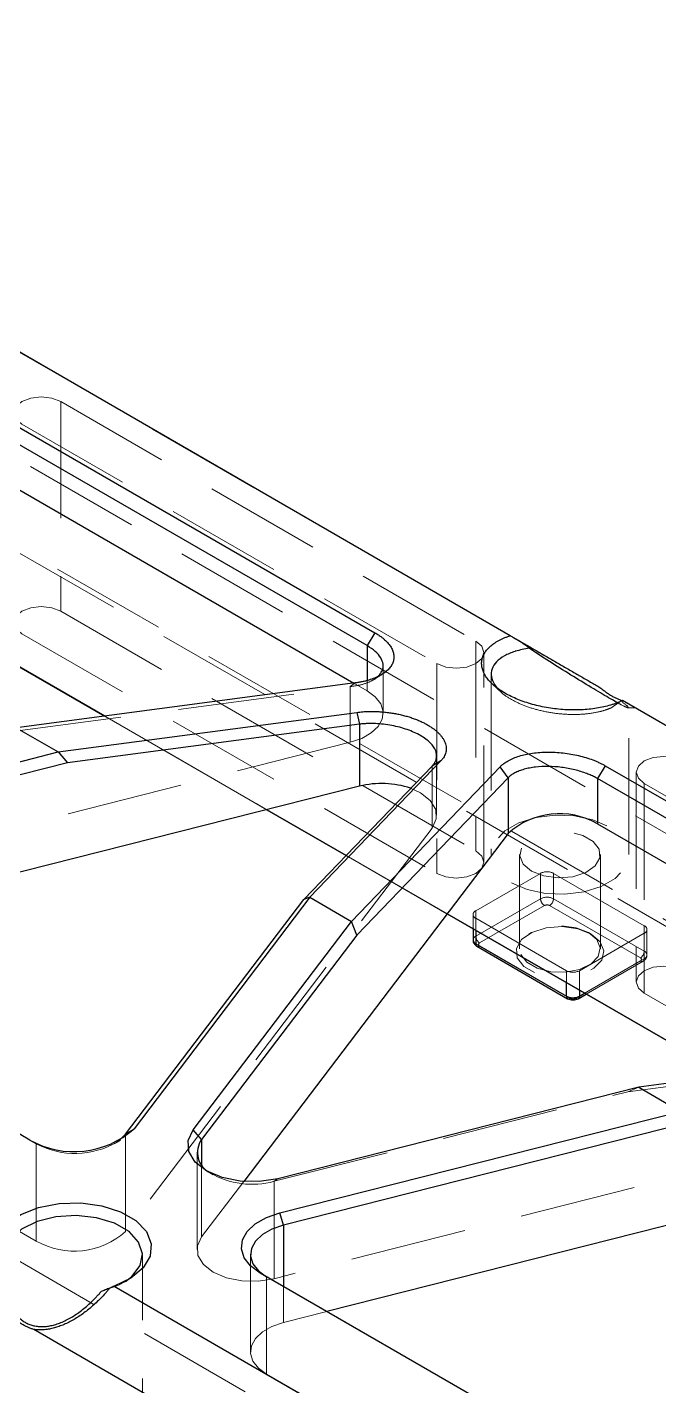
# Model space of a CAD drawing. Header units: millimetres. Extents: x 0 to 420, y 0 to 298.
# Drawn here: x 362.51 to 369.4, y 254.5 to 269.31 of the extents above; entities that cross this region are included whole.
import ezdxf

# ---------------------------------------------------------------- set-up
doc = ezdxf.new("R2010")
doc.units = ezdxf.units.MM
doc.linetypes.add('HIDDEN', pattern=[1.905, 1.27, -0.635])

msp = doc.modelspace()

# ---------------------------------------------------------------- linework, layer by layer
at = {"color": 7, "linetype": 'HIDDEN', "lineweight": 18}
for p, q in [((347.503646, 272.1968), (383.712028, 251.294147)), ((383.740312, 251.343136), (347.531931, 272.24579)), ((354.297362, 269.28759), (382.445154, 253.038215)), ((362.227879, 265.885006), (368.757007, 262.115821)), ((362.876148, 265.233211), (362.876148, 262.946896)), ((362.876148, 265.233211), (367.401631, 262.620705)), ((362.451884, 264.988288), (366.977367, 262.375782)), ((362.876148, 262.946896), (367.401631, 260.33439)), ((362.451884, 262.701974), (366.977367, 260.089468)), ((367.401631, 262.620705), (367.401631, 260.33439)), ((367.489499, 260.211929), (367.489499, 262.498244)), ((366.392525, 261.835165), (366.392525, 262.352635)), ((366.977367, 262.375782), (366.977367, 260.089468)), ((366.216789, 262.192241), (366.216789, 262.080088)), ((367.57087, 262.261301), (367.57087, 260.29369)), ((362.271213, 261.626584), (366.03358, 262.12488)), ((366.087339, 262.165279), (366.03358, 262.12488)), ((366.03358, 262.12488), (366.03358, 261.517976)), ((366.072599, 262.163327), (366.216789, 262.080088)), ((369.016104, 261.966247), (375.545232, 258.197062)), ((369.07087, 260.29369), (369.07087, 261.899631)), ((365.124676, 260.783456), (363.357347, 261.803713)), ((363.357355, 261.803714), (365.124682, 260.783458)), ((366.03358, 261.517976), (358.413232, 259.587971)), ((366.975662, 260.722052), (366.975662, 261.37105)), ((366.925135, 261.259653), (366.925135, 260.582928)), ((369.152241, 261.191991), (369.152241, 258.905676)), ((369.240109, 261.069529), (373.765592, 258.457023)), ((369.240109, 261.069529), (369.240109, 258.783215)), ((366.925135, 260.582928), (363.584093, 256.185395)), ((367.089352, 259.649273), (365.988459, 260.284805)), ((365.988462, 260.284808), (367.089354, 259.649277)), ((367.88087, 260.29369), (367.88087, 259.264848)), ((368.76087, 259.264848), (368.76087, 260.29369)), ((368.108738, 260.089468), (367.401631, 259.681264)), ((368.108738, 260.089468), (368.108738, 259.811844)), ((368.250159, 260.089468), (369.240109, 259.517982)), ((368.250159, 259.811844), (368.250159, 260.089468)), ((368.108738, 259.811844), (367.401631, 259.40364)), ((369.240109, 259.240359), (368.250159, 259.811844)), ((367.401631, 259.40364), (367.401631, 259.681264)), ((367.444058, 259.330155), (368.151164, 259.738359)), ((368.207733, 259.738359), (369.197683, 259.166874)), ((358.334497, 259.609501), (362.610356, 257.1411)), ((367.372342, 259.640444), (367.372342, 259.485906)), ((367.401631, 259.599623), (368.391581, 259.028138)), ((367.401631, 259.599623), (367.401631, 259.468998)), ((369.240109, 259.517982), (369.240109, 259.240359)), ((368.009693, 259.444429), (367.981404, 259.428093)), ((369.240109, 259.436342), (368.533002, 259.028138)), ((368.660337, 259.428093), (368.632048, 259.444429)), ((369.240109, 259.158718), (369.240109, 259.436342)), ((369.269398, 259.199538), (369.269398, 259.477162)), ((368.434007, 258.726013), (367.444058, 259.297499)), ((369.197683, 259.134217), (368.490576, 258.726013)), ((368.58961, 258.783193), (369.240109, 259.158718)), ((368.607188, 258.773045), (369.22768, 259.131247)), ((368.391581, 258.897512), (368.391581, 259.028138)), ((368.533002, 259.028138), (368.533002, 258.815871)), ((357.189217, 258.88259), (366.327354, 253.607256)), ((369.240109, 258.783215), (373.765592, 256.170709)), ((358.334497, 258.547997), (362.610356, 256.079597)), ((369.058905, 257.708124), (372.821558, 258.20622)), ((369.180509, 257.757505), (369.058905, 257.708124)), ((365.203612, 256.731978), (369.058905, 257.708124)), ((372.821558, 257.599311), (365.203612, 255.670475)), ((362.610356, 257.1411), (362.539645, 257.181934)), ((362.610356, 257.1411), (362.610356, 256.079597)), ((363.458953, 257.14114), (363.529675, 257.18198)), ((363.584093, 257.246898), (363.584093, 256.185395)), ((364.362615, 257.049182), (364.362615, 255.987679)), ((364.413142, 256.910057), (364.413142, 256.126803)), ((364.46756, 256.845139), (364.538282, 256.804299)), ((364.871551, 256.730169), (364.413142, 256.126803)), ((365.203612, 256.731978), (365.243778, 256.760765)), ((365.203612, 256.731978), (365.203612, 255.670475)), ((363.767569, 253.3134), (363.767569, 255.926331)), ((364.946103, 255.936174), (364.946103, 254.874671)), ((363.547986, 255.620227), (363.618708, 255.661068)), ((365.121839, 255.691251), (365.051128, 255.732085)), ((365.121839, 255.691251), (369.398581, 253.222341)), ((365.121839, 255.691251), (365.121839, 254.629748)), ((365.305106, 255.585467), (365.305106, 255.191875)), ((365.779037, 255.311872), (365.305106, 255.191875)), ((365.121839, 254.629748), (369.398581, 252.160838))]:
    msp.add_line(p, q, dxfattribs=at)
at = {"color": 7, "linetype": 'Continuous', "lineweight": 25}
for p, q in [((367.778649, 262.680708), (362.213279, 265.893528)), ((362.025695, 265.181245), (366.302814, 262.712117)), ((366.216789, 262.572718), (361.93967, 265.041846)), ((361.93967, 264.549216), (366.072599, 262.163327)), ((363.357347, 261.803713), (360.300804, 263.568218)), ((360.300807, 263.568222), (363.357355, 261.803714)), ((366.302814, 262.712117), (366.216789, 262.572718)), ((366.216789, 262.572718), (366.216789, 262.192241)), ((366.087339, 262.165279), (362.392799, 261.675967)), ((374.566874, 258.761949), (369.001504, 261.974769)), ((362.848413, 261.412946), (366.105543, 261.844327)), ((366.105543, 261.844327), (366.134606, 261.715975)), ((362.391977, 261.675784), (362.847383, 261.412884)), ((366.134606, 261.715975), (362.950166, 261.294221)), ((366.134606, 261.715975), (366.134606, 261.039241)), ((358.47753, 260.306131), (362.847383, 261.412884)), ((362.950166, 261.294221), (358.517706, 260.171612)), ((362.847383, 261.412884), (362.848413, 261.412946)), ((362.848413, 261.412946), (362.950166, 261.294221)), ((367.021439, 261.315639), (365.592713, 259.828689)), ((367.021439, 261.315639), (366.925135, 261.259653)), ((365.528297, 259.80589), (366.925135, 261.259653)), ((366.048349, 259.565663), (367.668875, 261.252228)), ((367.754347, 261.131459), (367.668875, 261.252228)), ((368.814111, 261.262378), (368.728084, 261.122975)), ((368.814111, 261.262378), (373.090852, 258.793467)), ((366.134606, 261.039241), (358.991653, 259.230146)), ((367.754347, 261.131459), (366.10406, 259.41392)), ((367.754347, 261.131459), (367.754347, 260.52455)), ((373.004825, 258.654065), (368.728084, 261.122975)), ((368.728084, 261.122975), (368.728084, 260.630348)), ((365.988459, 260.284805), (365.124676, 260.783456)), ((365.124682, 260.783458), (365.988462, 260.284808)), ((368.728084, 260.630348), (372.860635, 258.244677)), ((367.754347, 260.52455), (364.871551, 256.730169)), ((365.592414, 259.828211), (363.675672, 257.305364)), ((365.592713, 259.828689), (365.528297, 259.80589)), ((365.592713, 259.828689), (365.592414, 259.828211)), ((365.592414, 259.828211), (366.047839, 259.5653)), ((363.584093, 257.246898), (365.528297, 259.80589)), ((362.539645, 257.181934), (358.263786, 259.650334)), ((364.321563, 257.293148), (366.047839, 259.5653)), ((366.047839, 259.5653), (366.048349, 259.565663)), ((366.10406, 259.41392), (366.048349, 259.565663)), ((370.145143, 257.885202), (367.089352, 259.649273)), ((367.089354, 259.649277), (370.14515, 257.885203)), ((366.10406, 259.41392), (364.413142, 257.188306)), ((367.372342, 259.485906), (367.372342, 259.36282)), ((367.401631, 259.468998), (367.401631, 259.321999)), ((367.401631, 259.321999), (368.391581, 258.750514)), ((367.41406, 259.294529), (368.40401, 258.723043)), ((368.391581, 258.750514), (368.391581, 258.897512)), ((368.520573, 258.723043), (368.607188, 258.773045)), ((368.533002, 258.815871), (368.533002, 258.750514)), ((368.533002, 258.750514), (368.58961, 258.783193)), ((372.875307, 258.246619), (369.180509, 257.757505)), ((369.179687, 257.757323), (365.243778, 256.760765)), ((369.180509, 257.757505), (369.179687, 257.757323)), ((369.179687, 257.757323), (369.635113, 257.494411)), ((365.26494, 256.387899), (369.635113, 257.494411)), ((363.584093, 257.246898), (363.675672, 257.305364)), ((364.413142, 257.188306), (364.321563, 257.293148)), ((369.73791, 257.375748), (365.305106, 256.253378)), ((364.413142, 257.188306), (364.413142, 256.910057)), ((372.923053, 257.120711), (365.779037, 255.311872)), ((365.305106, 256.253378), (365.26494, 256.387899)), ((365.305106, 256.253378), (365.305106, 255.585467)), ((369.32787, 253.263175), (365.051128, 255.732085)), ((363.460314, 255.589112), (387.624885, 241.639202)), ((387.200621, 240.904355), (362.581433, 255.11671))]:
    msp.add_line(p, q, dxfattribs=at)
at = {"color": 7, "linetype": 'HIDDEN', "lineweight": 18, "flags": 128}
for points in [[(362.876148, 265.233211), (362.778821, 265.270753), (362.664016, 265.283936), (362.549211, 265.270753), (362.451884, 265.233211), (362.386852, 265.177025), (362.364016, 265.11075), (362.386852, 265.044474), (362.451884, 264.988288)], [(362.876148, 262.946896), (362.778821, 262.984439), (362.664016, 262.997622), (362.549211, 262.984439), (362.451884, 262.946896), (362.386852, 262.890711), (362.364016, 262.824435), (362.386852, 262.75816), (362.451884, 262.701974)], [(366.977367, 262.375782), (367.074694, 262.33824), (367.189499, 262.325057), (367.304304, 262.33824), (367.401631, 262.375782), (367.466663, 262.431968), (367.489499, 262.498244), (367.466663, 262.564519), (367.401631, 262.620705)], [(366.03358, 261.517976), (366.15863, 261.560746), (366.262195, 261.61962), (366.338198, 261.691143), (366.382178, 261.771117), (366.391555, 261.854851), (366.365778, 261.937429), (366.306361, 262.014006), (366.216789, 262.080088)], [(369.664373, 261.314452), (369.567046, 261.351994), (369.452241, 261.365177), (369.337436, 261.351994), (369.240109, 261.314452), (369.175077, 261.258266), (369.152241, 261.191991), (369.175077, 261.125715), (369.240109, 261.069529)], [(366.925135, 260.582928), (366.971792, 260.682777), (366.965306, 260.786127), (366.906255, 260.883766), (366.799903, 260.966988), (366.691539, 261.016538)], [(367.79054, 259.987536), (367.961433, 259.913685), (368.161446, 259.870618), (368.374375, 259.861827), (368.582968, 259.888022), (368.770328, 259.947083), (368.921276, 260.034223), (369.023582, 260.142383), (369.068959, 260.262802), (369.05373, 260.385723), (368.979129, 260.501188), (368.8512, 260.599843), (368.680307, 260.673694), (368.480294, 260.716761), (368.267366, 260.725552), (368.058772, 260.699357), (367.871412, 260.640296), (367.720464, 260.553156), (367.618158, 260.444996), (367.572781, 260.324577), (367.58801, 260.201656), (367.662611, 260.086191), (367.79054, 259.987536)], [(368.009743, 260.11408), (368.143145, 260.061326), (368.300549, 260.039954), (368.460698, 260.05285), (368.601963, 260.098274), (368.705264, 260.170089), (368.756651, 260.258597), (368.749183, 260.351844), (368.683869, 260.437238), (368.56953, 260.503244), (368.421608, 260.540949), (368.260081, 260.54526), (368.106764, 260.515595), (367.982363, 260.455961), (367.903679, 260.374411), (367.88134, 260.281959), (367.918361, 260.191091), (368.009743, 260.11408)], [(366.977367, 260.089468), (367.074694, 260.051926), (367.189499, 260.038743), (367.304304, 260.051926), (367.401631, 260.089468), (367.466663, 260.145654), (367.489499, 260.211929), (367.466663, 260.278205), (367.401631, 260.33439)], [(368.631997, 259.444458), (368.723379, 259.367447), (368.760401, 259.276579), (368.738061, 259.184127), (368.659377, 259.102577), (368.534976, 259.042942), (368.381659, 259.013277), (368.220132, 259.017588), (368.07221, 259.055293), (367.957871, 259.1213), (367.892557, 259.206693), (367.88509, 259.299941), (367.936476, 259.388449), (368.039778, 259.460264), (368.181042, 259.505687), (368.341191, 259.518584), (368.498595, 259.497212), (368.631997, 259.444458)], [(368.660281, 259.428124), (368.514752, 259.485674), (368.343038, 259.508989), (368.16833, 259.49492), (368.014224, 259.445367), (367.901531, 259.367024), (367.845473, 259.270469), (367.85362, 259.168745), (367.924871, 259.075588), (368.049605, 259.003581), (368.210974, 258.962449), (368.387185, 258.957746), (368.55444, 258.990107), (368.69015, 259.055163), (368.775987, 259.144127), (368.800358, 259.244984), (368.759971, 259.344112), (368.660281, 259.428124)], [(369.664373, 259.028138), (369.567046, 259.06568), (369.452241, 259.078863), (369.337436, 259.06568), (369.240109, 259.028138), (369.175077, 258.971952), (369.152241, 258.905676), (369.175077, 258.839401), (369.240109, 258.783215)], [(364.413142, 256.126803), (364.366486, 256.026959), (364.372968, 255.923613), (364.432011, 255.825978), (364.538351, 255.742756), (364.68251, 255.681367), (364.851637, 255.647283), (365.030657, 255.643541), (365.203612, 255.670475)], [(363.317344, 255.529454), (363.506684, 255.598105), (363.581131, 255.640648)], [(365.121839, 254.629748), (365.032263, 254.695834), (364.972845, 254.772416), (364.947072, 254.854999), (364.956456, 254.938737), (365.000447, 255.018714), (365.076463, 255.090238), (365.180042, 255.14911), (365.305106, 255.191875)]]:
    msp.add_lwpolyline(points, dxfattribs=at)
at = {"color": 7, "linetype": 'Continuous', "lineweight": 25, "flags": 128}
for points in [[(365.243778, 256.760765), (365.041998, 256.729341), (364.833141, 256.733707), (364.635826, 256.773472), (364.46764, 256.845093), (364.343576, 256.942184), (364.274693, 257.056092), (364.267131, 257.176662), (364.321563, 257.293148)], [(363.491585, 257.16156), (363.510014, 257.1747), (363.584093, 257.246898)], [(362.291982, 256.263576), (362.44147, 256.368783), (362.63526, 256.446245), (362.858449, 256.490005), (363.093874, 256.496698), (363.323431, 256.46581), (363.529468, 256.399716), (363.696141, 256.303498), (363.810632, 256.184555), (363.864137, 256.052035), (363.852543, 255.916127), (363.77674, 255.787282), (363.642557, 255.67541), (363.460314, 255.589112)], [(363.581131, 255.640648), (363.652554, 255.695926), (363.741992, 255.814224), (363.767047, 255.942485), (363.725494, 256.06931), (363.621025, 256.183429), (363.462925, 256.274698), (363.265244, 256.335007), (363.045552, 256.358995), (362.823373, 256.344531), (362.618453, 256.2929), (362.449003, 256.20869), (362.330084, 256.099387), (362.330084, 256.099387)], [(365.051128, 255.732085), (364.946623, 255.809185), (364.877302, 255.898531), (364.847233, 255.994878), (364.858181, 256.092572), (364.909504, 256.185879), (364.998189, 256.269323), (365.119032, 256.338007), (365.26494, 256.387899)], [(365.305106, 256.253378), (365.180042, 256.210613), (365.076463, 256.151741), (365.000447, 256.080218), (364.956456, 256.00024), (364.947072, 255.916502), (364.972845, 255.833919), (365.032263, 255.757337), (365.121839, 255.691251)]]:
    msp.add_lwpolyline(points, dxfattribs=at)
at = {"color": 7, "linetype": 'Continuous', "lineweight": 25}
for centre, radius, start, end in [((366.37491, 260.091729), 0.97751, 71.1001898, 104.2310262), ((368.314757, 259.90059), 0.838681, 60.4732743, 131.9286096), ((367.422388, 259.36781), 0.050294, 185.6947993, 245.6253417), ((367.431031, 259.318754), 0.029579, 173.7011528, 234.9866668), ((368.421622, 258.747558), 0.030186, 174.3802681, 234.2945359), ((368.462291, 258.886985), 0.153702, 242.6096722, 297.3903278), ((368.504463, 258.746879), 0.028769, 304.0386521, 7.2576067), ((363.02186, 258.033318), 0.978461, 240.4732743, 311.9286096), ((364.613317, 257.045675), 0.245792, 144.5288031, 244.0210989)]:
    msp.add_arc(centre, radius, start, end, dxfattribs=at)
at = {"color": 7, "linetype": 'HIDDEN', "lineweight": 18}
for centre, radius, start, end in [((368.179449, 259.952997), 0.153702, 62.6096722, 117.3903278), ((368.179449, 259.675373), 0.153702, 62.6096722, 117.3903278), ((368.200851, 259.816036), 0.092208, 182.6054785, 237.3945217), ((368.158046, 259.816036), 0.092208, 302.6054783, 357.3945215), ((367.417124, 259.640444), 0.043662, 110.7834208, 249.2165792), ((368.179449, 259.683771), 0.061481, 62.6096722, 117.3903278), ((369.224616, 259.477162), 0.043662, 290.7834208, 69.2165792), ((367.422388, 259.357829), 0.050294, 114.3746583, 174.3052007), ((367.493744, 259.407832), 0.092208, 182.6054785, 237.3945217), ((367.426483, 259.322032), 0.030179, 245.692881, 305.6175775), ((367.450255, 259.313827), 0.017465, 110.7834208, 249.2165792), ((369.147996, 259.24455), 0.092208, 302.6054783, 357.3945215), ((369.224616, 259.199538), 0.043662, 290.7834208, 69.2165792), ((369.191485, 259.150546), 0.017465, 290.7834208, 69.2165792), ((369.214244, 259.154522), 0.026203, 230.7967148, 9.214037), ((368.462291, 259.164609), 0.153702, 242.6096722, 297.3903278), ((368.416594, 258.74891), 0.028765, 244.0440989, 307.2533415), ((368.462291, 258.780602), 0.061481, 242.6096722, 297.3903278), ((368.508152, 258.750549), 0.030181, 234.3839419, 294.2896785), ((363.032841, 257.93216), 0.896811, 241.8944421, 300.7656111), ((364.963113, 257.594771), 0.895686, 239.2868313, 285.5755209), ((363.023683, 256.809355), 0.838681, 240.4732743, 311.9286096)]:
    msp.add_arc(centre, radius, start, end, dxfattribs=at)
at = {"color": 7, "linetype": 'Continuous', "lineweight": 25}
for points, knots in [([(366.302814, 262.712117), (366.309458, 262.708205), (366.322752, 262.700376), (366.341641, 262.688215), (366.362722, 262.67371), (366.385294, 262.656656), (366.416272, 262.630369), (366.449446, 262.596288), (366.479716, 262.554117), (366.500033, 262.511264), (366.510097, 262.468363), (366.50976, 262.426045), (366.499029, 262.384934), (366.478062, 262.345634), (366.44717, 262.308723), (366.406807, 262.274746), (366.357567, 262.244201), (366.300183, 262.217537), (366.246264, 262.198883), (366.199969, 262.186253), (366.163754, 262.177989), (366.126279, 262.170838), (366.100316, 262.167132), (366.087339, 262.165279)], [0, 0, 0, 0, 0.0206817008, 0.0413851346, 0.0621450034, 0.0931964024, 0.1243040321, 0.1864709386, 0.2486907551, 0.3109761257, 0.3733358143, 0.4357742004, 0.4982910376, 0.5608814851, 0.6235364064, 0.6862429149, 0.7489851312, 0.8117451091, 0.8745038751, 0.9058364875, 0.9372709311, 0.9686448555, 1, 1, 1, 1]), ([(369.001504, 261.974769), (368.995016, 261.97155), (368.982041, 261.965114), (368.96158, 261.955969), (368.936914, 261.945758), (368.90747, 261.934805), (368.861283, 261.919711), (368.799878, 261.903405), (368.721213, 261.888172), (368.638378, 261.877427), (368.552269, 261.871287), (368.463813, 261.86982), (368.373962, 261.87304), (368.283684, 261.880914), (368.193952, 261.893356), (368.105731, 261.910233), (368.019974, 261.931365), (367.937605, 261.956522), (367.859511, 261.985434), (367.786534, 262.01779), (367.719461, 262.053241), (367.659016, 262.091404), (367.605851, 262.131869), (367.560536, 262.174199), (367.523562, 262.217937), (367.495325, 262.262613), (367.476131, 262.307745), (367.466186, 262.352845), (367.465594, 262.39743), (367.474363, 262.441017), (367.492397, 262.483139), (367.519502, 262.52334), (367.555387, 262.561189), (367.599657, 262.596278), (367.64315, 262.622899), (367.681599, 262.642461), (367.712227, 262.656205), (367.74444, 262.669085), (367.76724, 262.676832), (367.778649, 262.680708)], [0, 0, 0, 0, 0.010466849, 0.0209343764, 0.0314148495, 0.0471011169, 0.0628269163, 0.094220777, 0.1256002047, 0.1569592254, 0.1882927184, 0.2195966353, 0.2508681954, 0.2821060076, 0.3133101437, 0.3444821106, 0.3756247941, 0.4067423526, 0.4378400418, 0.4689239956, 0.5000009327, 0.5310778697, 0.5621618235, 0.5932595127, 0.6243770712, 0.6555197547, 0.6866917217, 0.7178958577, 0.7491336699, 0.78040523, 0.8117091469, 0.8430426399, 0.8744016606, 0.9057810884, 0.937174949, 0.9528628242, 0.9685870158, 0.9842822084, 1, 1, 1, 1]), ([(367.778649, 262.680708), (367.7939, 262.671902), (367.82411, 262.654459), (367.854823, 262.636726), (367.870031, 262.627945)], [0, 0, 0, 0, 0.504834226, 1, 1, 1, 1]), ([(367.984946, 262.54338), (367.972817, 262.552936), (367.948093, 262.572413), (367.909734, 262.600663), (367.883428, 262.618739), (367.870031, 262.627945)], [0, 0, 0, 0, 0.320939508, 0.654186773, 1, 1, 1, 1]), ([(367.870031, 262.627945), (367.878231, 262.62321), (367.894607, 262.613754), (367.928286, 262.594307), (367.971544, 262.569328), (368.025385, 262.538239), (368.080721, 262.506287), (368.137284, 262.473627), (368.194784, 262.440427), (368.252932, 262.406852), (368.311434, 262.373075), (368.369995, 262.339263), (368.428317, 262.305589), (368.478122, 262.276833), (368.51648, 262.254687), (368.554028, 262.233008), (368.598934, 262.207082), (368.645831, 262.180006), (368.681432, 262.159452), (368.707519, 262.144391), (368.731925, 262.130301), (368.74867, 262.120634), (368.757007, 262.115821)], [0, 0, 0, 0, 0.035696191, 0.071281909, 0.141870706, 0.21161094, 0.280352839, 0.347960647, 0.414315406, 0.479317685, 0.542889993, 0.604979472, 0.665560922, 0.724639023, 0.757741345, 0.782261533, 0.838476691, 0.893401152, 0.92426664, 0.947188719, 0.973704338, 1, 1, 1, 1]), ([(366.360188, 262.269303), (366.368343, 262.279443), (366.392754, 262.309801), (366.396483, 262.36852), (366.371493, 262.439736), (366.312559, 262.510449), (366.248695, 262.551973), (366.216789, 262.572718)], [0, 0, 0, 0, 0.111869016, 0.334889009, 0.55714068, 0.778751823, 1, 1, 1, 1]), ([(367.984946, 262.54338), (367.933628, 262.534097), (367.879621, 262.524327), (367.790008, 262.496226), (367.709188, 262.462121), (367.622844, 262.397279), (367.573499, 262.319644), (367.56646, 262.234838), (367.598623, 262.147278), (367.653132, 262.091719), (367.680189, 262.064141)], [0, 0, 0, 0, 0.143683441, 0.151211737, 0.287493466, 0.431116006, 0.574412344, 0.717265945, 0.859656895, 1, 1, 1, 1]), ([(368.943411, 261.951737), (368.938171, 261.954567), (368.913596, 261.967838), (368.852562, 262.002747), (368.762935, 262.055139), (368.624073, 262.138268), (368.428056, 262.258846), (368.192285, 262.40786), (368.056314, 262.496733), (367.984946, 262.54338)], [0, 0, 0, 0, 0.025105327, 0.117752472, 0.210399618, 0.305644131, 0.510961491, 0.743315493, 1, 1, 1, 1]), ([(368.757007, 262.115821), (368.762353, 262.111432), (368.773037, 262.102661), (368.794515, 262.08578), (368.821527, 262.065695), (368.854147, 262.043561), (368.886827, 262.023594), (368.919422, 262.005909), (368.951844, 261.990527), (368.984122, 261.977159), (369.005429, 261.969889), (369.016104, 261.966247)], [0, 0, 0, 0, 0.0627413868, 0.1254046003, 0.2506239941, 0.3760067584, 0.5012517012, 0.6258661215, 0.7502831218, 0.874892733, 1, 1, 1, 1]), ([(366.105543, 261.844327), (366.116203, 261.845649), (366.137515, 261.848293), (366.170317, 261.851184), (366.209147, 261.853625), (366.254313, 261.854952), (366.305835, 261.854501), (366.357804, 261.852095), (366.409923, 261.847755), (366.461903, 261.841499), (366.513451, 261.833368), (366.564276, 261.823402), (366.614097, 261.811663), (366.662629, 261.79821), (366.709606, 261.783124), (366.754757, 261.766486), (366.797835, 261.748393), (366.838593, 261.728943), (366.876808, 261.708247), (366.912258, 261.68642), (366.944753, 261.663587), (366.974101, 261.639873), (367.000147, 261.615414), (367.022735, 261.590344), (367.041748, 261.564807), (367.05707, 261.538945), (367.068625, 261.512902), (367.076338, 261.486826), (367.080175, 261.460862), (367.080106, 261.435157), (367.076141, 261.409854), (367.068289, 261.385096), (367.056621, 261.361018), (367.043715, 261.341651), (367.031643, 261.326604), (367.024842, 261.319297), (367.021439, 261.315639)], [0, 0, 0, 0, 0.020934491, 0.041852156, 0.062804575, 0.094172126, 0.125516934, 0.156837869, 0.188134376, 0.219406405, 0.250654498, 0.281879691, 0.313083579, 0.344268198, 0.375436058, 0.406590016, 0.437733269, 0.46886924, 0.500001531, 0.531133819, 0.562269782, 0.593413022, 0.624566962, 0.6557348, 0.686919394, 0.718123253, 0.749348414, 0.780596473, 0.811868467, 0.84316494, 0.87448584, 0.905830615, 0.937198134, 0.968586828, 0.984279256, 1, 1, 1, 1]), ([(366.925135, 261.259653), (366.929145, 261.263835), (366.937029, 261.272057), (366.946854, 261.2847), (366.956775, 261.299789), (366.965624, 261.317477), (366.97461, 261.345034), (366.977516, 261.38066), (366.964264, 261.439126), (366.914454, 261.512745), (366.842154, 261.566775), (366.757671, 261.615544), (366.659747, 261.659775), (366.516454, 261.697621), (366.397324, 261.715569), (366.32252, 261.721444), (366.263277, 261.722902), (366.219828, 261.722321), (366.176516, 261.720197), (366.14882, 261.717407), (366.134606, 261.715975)], [0, 0, 0, 0, 0.021746672, 0.042756214, 0.063028873, 0.095072722, 0.125937047, 0.188674067, 0.251280304, 0.375777267, 0.499981648, 0.500003884, 0.624219008, 0.748727412, 0.811333741, 0.874070854, 0.904928224, 0.936979115, 0.96765672, 1, 1, 1, 1]), ([(367.668875, 261.252228), (367.672794, 261.256172), (367.680638, 261.264065), (367.693742, 261.275489), (367.710128, 261.288432), (367.730548, 261.3026), (367.764011, 261.322634), (367.811035, 261.345299), (367.874851, 261.368252), (367.945155, 261.386642), (368.020905, 261.400195), (368.100989, 261.408712), (368.184229, 261.412067), (368.269399, 261.410211), (368.355245, 261.403169), (368.440504, 261.391046), (368.52392, 261.374018), (368.604259, 261.35234), (368.667667, 261.330655), (368.715697, 261.311346), (368.750214, 261.295911), (368.783288, 261.279652), (368.803837, 261.268135), (368.814111, 261.262378)], [0, 0, 0, 0, 0.020873511, 0.04177365, 0.062734153, 0.094089206, 0.125501187, 0.188259943, 0.251019925, 0.313762156, 0.376468689, 0.439123639, 0.501714117, 0.564230984, 0.626669397, 0.689029107, 0.751314493, 0.81353432, 0.875701231, 0.906730254, 0.937860263, 0.968934926, 1, 1, 1, 1]), ([(368.728084, 261.122975), (368.72115, 261.126887), (368.707265, 261.134719), (368.685203, 261.145974), (368.662265, 261.156847), (368.638408, 261.167276), (368.601632, 261.182112), (368.54982, 261.20021), (368.481842, 261.219195), (368.410744, 261.234535), (368.314134, 261.249575), (368.191506, 261.257888), (368.074954, 261.251648), (367.989253, 261.238251), (367.929474, 261.224118), (367.875217, 261.206128), (367.834833, 261.187942), (367.806427, 261.171885), (367.78678, 261.158921), (367.769388, 261.145652), (367.759251, 261.136087), (367.754347, 261.131459)], [0, 0, 0, 0, 0.024699209, 0.049455266, 0.074269861, 0.099144677, 0.12408138, 0.185669676, 0.248298848, 0.309655036, 0.372872659, 0.4976446, 0.622818265, 0.685634049, 0.748498937, 0.811388238, 0.874275853, 0.907359662, 0.937164085, 0.969601952, 1, 1, 1, 1]), ([(367.372342, 259.36282), (367.372931, 259.35585), (367.3741, 259.342027), (367.3833, 259.322858), (367.396576, 259.30627), (367.40833, 259.298376), (367.414059, 259.294529)], [0, 0, 0, 0, 0.260621057, 0.516841916, 0.764515554, 1, 1, 1, 1]), ([(362.330084, 256.099387), (362.326396, 256.086518), (362.319151, 256.061239), (362.306274, 256.01086), (362.292556, 255.948653), (362.280056, 255.874677), (362.271657, 255.802347), (362.26742, 255.732065), (362.267369, 255.66422), (362.271507, 255.599189), (362.279815, 255.537333), (362.29225, 255.478999), (362.308751, 255.424511), (362.32923, 255.374179), (362.353581, 255.32829), (362.381673, 255.287107), (362.413353, 255.250874), (362.448443, 255.219804), (362.486742, 255.194082), (362.52803, 255.173859), (362.572063, 255.159253), (362.618584, 255.150342), (362.667323, 255.14717), (362.718002, 255.149746), (362.770331, 255.158047), (362.824017, 255.172016), (362.878761, 255.191569), (362.93426, 255.216589), (362.990207, 255.246934), (363.046292, 255.282432), (363.102206, 255.322881), (363.157638, 255.36806), (363.212289, 255.417703), (363.256567, 255.462265), (363.291505, 255.49991), (363.308626, 255.519486), (363.317344, 255.529454)], [0, 0, 0, 0, 0.018985337, 0.037291323, 0.07392292, 0.109813771, 0.144891029, 0.179095488, 0.212383573, 0.244729392, 0.276126713, 0.306590879, 0.336160476, 0.364898564, 0.392893196, 0.42025683, 0.44712436, 0.473649575, 0.5, 0.526350425, 0.552875639, 0.57974317, 0.607106804, 0.635101436, 0.663839524, 0.693409121, 0.723873287, 0.755270608, 0.787616427, 0.820904512, 0.85510897, 0.890186229, 0.92607708, 0.962708677, 0.981012272, 1, 1, 1, 1]), ([(363.412659, 255.568795), (363.404671, 255.559231), (363.388722, 255.540136), (363.356109, 255.503075), (363.31448, 255.458507), (363.263056, 255.408042), (363.210554, 255.360925), (363.157198, 255.317372), (363.103223, 255.277574), (363.048865, 255.241706), (362.994361, 255.209926), (362.939951, 255.182377), (362.885873, 255.159179), (362.832362, 255.140438), (362.779655, 255.12624), (362.735157, 255.117981), (362.701193, 255.114025), (362.675038, 255.112162), (362.651613, 255.111572), (362.627416, 255.112146), (362.604753, 255.113642), (362.589186, 255.11569), (362.581433, 255.11671)], [0, 0, 0, 0, 0.035699514, 0.071279427, 0.141749208, 0.211283838, 0.279763628, 0.347082462, 0.413149665, 0.47789191, 0.541255333, 0.603207756, 0.66374042, 0.722869719, 0.780638926, 0.837119342, 0.86885828, 0.892422011, 0.923537346, 0.946663934, 0.973434595, 1, 1, 1, 1]), ([(363.412659, 255.568795), (363.395919, 255.561673), (363.363555, 255.547904), (363.33239, 255.535461), (363.317344, 255.529454)], [0, 0, 0, 0, 0.51721897, 1, 1, 1, 1]), ([(362.581433, 255.11671), (362.576087, 255.118494), (362.565402, 255.122059), (362.543924, 255.129975), (362.516913, 255.141078), (362.484293, 255.156606), (362.451614, 255.17437), (362.419018, 255.194319), (362.386596, 255.21637), (362.354318, 255.24027), (362.33301, 255.257601), (362.322335, 255.266284)], [0, 0, 0, 0, 0.062740762, 0.125403214, 0.250620533, 0.376000448, 0.501247924, 0.625864487, 0.750282782, 0.87489289, 1, 1, 1, 1])]:
    msp.add_open_spline(points, degree=3, knots=knots, dxfattribs=at)
at = {"color": 7, "linetype": 'HIDDEN', "lineweight": 18}
for points, knots in [([(366.03358, 262.12488), (366.076782, 262.131439), (366.163222, 262.144562), (366.26552, 262.184801), (366.334002, 262.227008), (366.353649, 262.258741), (366.360188, 262.269303)], [0, 0, 0, 0, 0.285721939, 0.571693649, 0.857444815, 1, 1, 1, 1]), ([(366.287991, 262.200741), (366.303123, 262.210262), (366.333373, 262.229296), (366.362934, 262.247833), (366.377708, 262.257098)], [0, 0, 0, 0, 0.500203688, 1, 1, 1, 1]), ([(367.593842, 262.143699), (367.608014, 262.130598), (367.636358, 262.104396), (367.664859, 262.078049), (367.67911, 262.064876)], [0, 0, 0, 0, 0.499986181, 1, 1, 1, 1]), ([(367.680189, 262.064141), (367.680477, 262.063811), (367.705287, 262.03539), (367.788406, 261.984275), (367.92523, 261.917027), (368.088601, 261.865578), (368.263643, 261.831976), (368.442143, 261.818298), (368.613712, 261.825207), (368.743224, 261.847852), (368.827243, 261.873156), (368.866612, 261.888507), (368.886204, 261.897221), (368.930442, 261.917706), (368.961716, 261.940596), (368.991433, 261.962348)], [0, 0, 0, 0, 0.001295212, 0.111458006, 0.221620801, 0.331950077, 0.442575135, 0.553559631, 0.664888095, 0.776469988, 0.832406921, 0.871248525, 0.882525752, 0.888370792, 1, 1, 1, 1]), ([(368.882237, 261.895465), (368.898453, 261.906919), (368.930876, 261.92982), (368.962943, 261.952508), (368.978972, 261.963849)], [0, 0, 0, 0, 0.500132619, 1, 1, 1, 1]), ([(369.061232, 261.893394), (369.044385, 261.899961), (369.021782, 261.908771), (368.959317, 261.943017), (368.943411, 261.951737)], [0, 0, 0, 0, 0.745371139, 1, 1, 1, 1]), ([(369.006661, 261.971782), (369.006027, 261.971073), (369.004777, 261.969674), (369.001362, 261.967373), (368.997057, 261.96497), (368.99329, 261.963214), (368.991433, 261.962348)], [0, 0, 0, 0, 0.260551437, 0.513994339, 0.760442272, 1, 1, 1, 1]), ([(368.991433, 261.962348), (369.023351, 261.938363), (369.069319, 261.903819), (369.063517, 261.900595), (369.061743, 261.899609)], [0, 0, 0, 0, 0.694348629, 1, 1, 1, 1]), ([(369.006661, 261.971782), (369.006136, 261.972087), (369.005076, 261.972702), (369.002702, 261.974075), (369.001504, 261.974769)], [0, 0, 0, 0, 0.49516577, 1, 1, 1, 1]), ([(369.016104, 261.966247), (369.021932, 261.962883), (369.033644, 261.956123), (369.052306, 261.945351), (369.072979, 261.933418), (369.090572, 261.923265), (369.102982, 261.916103), (369.111755, 261.91104), (369.118769, 261.906993), (369.127283, 261.902081), (369.13522, 261.897503), (369.140807, 261.894282), (369.142223, 261.89347), (369.139462, 261.895069), (369.132542, 261.899071), (369.121498, 261.905453), (369.106388, 261.914182), (369.087286, 261.925217), (369.064304, 261.938491), (369.042027, 261.951357), (369.02246, 261.962658), (369.011935, 261.968737), (369.006661, 261.971782)], [0, 0, 0, 0, 0.030068592, 0.060429201, 0.10658939, 0.161513698, 0.193477312, 0.217740672, 0.250491064, 0.275362982, 0.334440919, 0.395022201, 0.457111506, 0.520683638, 0.585685736, 0.65204031, 0.71964793, 0.788389638, 0.858129678, 0.928718279, 0.964283766, 1, 1, 1, 1]), ([(369.068491, 261.892088), (369.081186, 261.892609), (369.106972, 261.893668), (369.129827, 261.893841), (369.14143, 261.893928)], [0, 0, 0, 0, 0.492322059, 1, 1, 1, 1]), ([(369.227681, 259.131248), (369.23341, 259.135095), (369.245165, 259.142988), (369.258441, 259.159576), (369.26764, 259.178745), (369.268809, 259.192568), (369.269398, 259.199538)], [0, 0, 0, 0, 0.2354844457, 0.4831580836, 0.7393789432, 1, 1, 1, 1])]:
    msp.add_open_spline(points, degree=3, knots=knots, dxfattribs=at)
at = {"color": 7, "linetype": 'Continuous', "lineweight": 25}
for points in [[(368.404009, 258.723044), (368.412522, 258.71914), (368.429548, 258.711334), (368.462291, 258.707993), (368.495034, 258.711334), (368.512061, 258.71914), (368.520574, 258.723044)], [(363.460314, 255.589112), (363.44447, 255.582147), (363.428583, 255.575368), (363.412659, 255.568795)]]:
    msp.add_open_spline(points, degree=3, dxfattribs=at)

doc.saveas('drawing.dxf')
